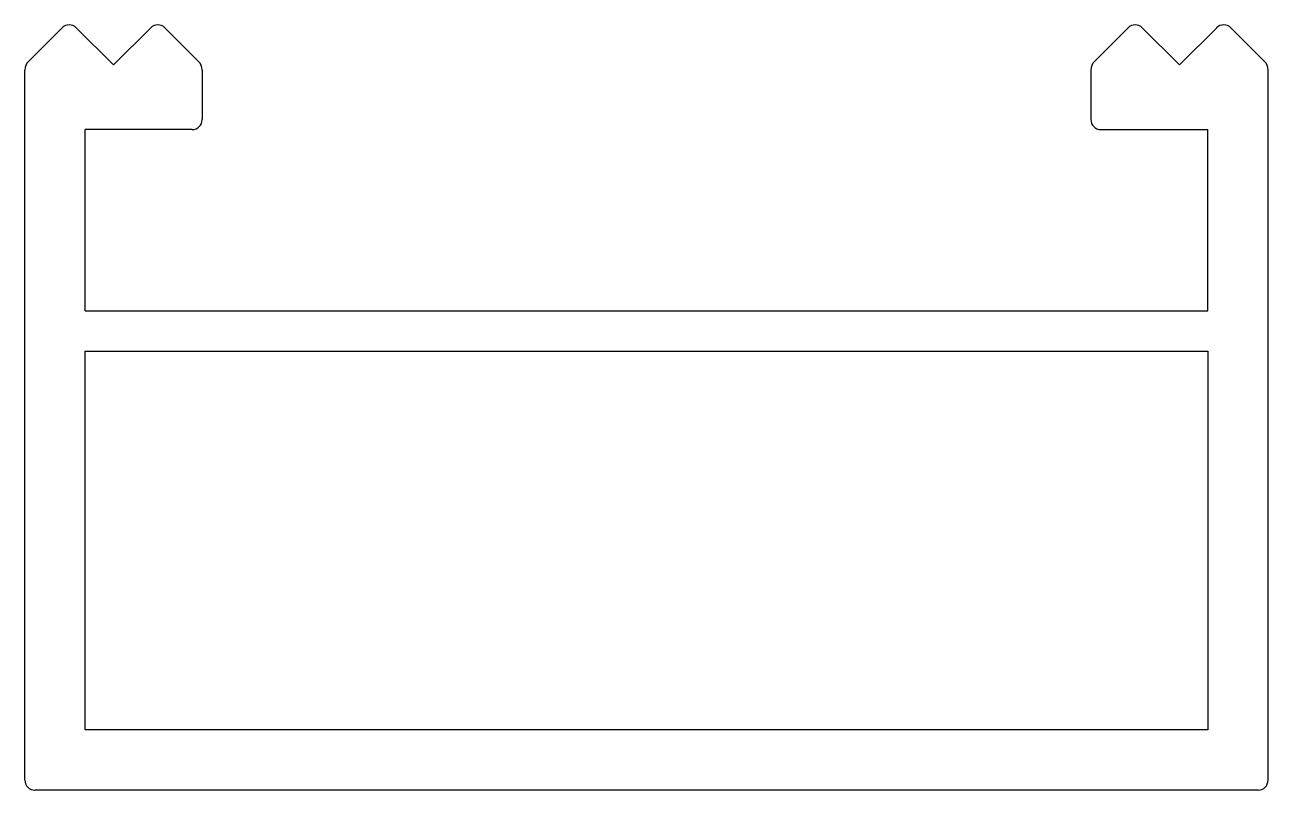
# Model space of a CAD drawing. Extents: x 3444.8 to 3475.7, y 1473.6 to 1492.6.
import ezdxf

# ---------------------------------------------------------------- set-up
doc = ezdxf.new("R2010")
doc.units = 0
doc.layers.get('0').update_dxf_attribs({"linetype": 'CONTINUOUS'})

msp = doc.modelspace()

# ---------------------------------------------------------------- linework, layer by layer
for p, q in [((3444.916, 1491.659), (3445.752, 1492.495)), ((3447.028, 1491.572), (3446.105, 1492.495)), ((3447.028, 1491.572), (3447.952, 1492.495)), ((3449.14, 1491.659), (3448.305, 1492.495)), ((3471.366, 1491.659), (3472.202, 1492.495)), ((3473.478, 1491.572), (3472.555, 1492.495)), ((3473.478, 1491.572), (3474.402, 1492.495)), ((3475.59, 1491.659), (3474.755, 1492.495)), ((3444.828, 1473.818), (3444.828, 1491.447)), ((3449.228, 1491.447), (3449.228, 1490.218)), ((3471.278, 1491.447), (3471.278, 1490.218)), ((3475.678, 1473.818), (3475.678, 1491.447)), ((3446.328, 1485.468), (3446.328, 1489.968)), ((3448.978, 1489.968), (3446.328, 1489.968)), ((3471.528, 1489.968), (3474.178, 1489.968)), ((3474.178, 1485.468), (3474.178, 1489.968)), ((3446.328, 1485.468), (3474.178, 1485.468)), ((3446.328, 1475.068), (3446.328, 1484.468)), ((3446.328, 1484.468), (3474.178, 1484.468)), ((3474.178, 1484.468), (3474.178, 1475.068)), ((3474.178, 1475.068), (3446.328, 1475.068)), ((3475.428, 1473.568), (3445.078, 1473.568))]:
    msp.add_line(p, q)
for centre, radius, start, end in [((3445.928, 1492.318), 0.25, 45, 135), ((3448.128, 1492.318), 0.25, 45, 135), ((3472.378, 1492.318), 0.25, 45, 135), ((3474.578, 1492.318), 0.25, 45, 135), ((3445.128, 1491.447), 0.3, 135, 180), ((3448.928, 1491.447), 0.3, 0, 45), ((3471.578, 1491.447), 0.3, 135, 180), ((3475.378, 1491.447), 0.3, 0, 45), ((3448.978, 1490.218), 0.25, 270, 0), ((3471.528, 1490.218), 0.25, 180, 270), ((3445.078, 1473.818), 0.25, 180, 270), ((3475.428, 1473.818), 0.25, 270, 0)]:
    msp.add_arc(centre, radius, start, end)

doc.saveas('drawing.dxf')
